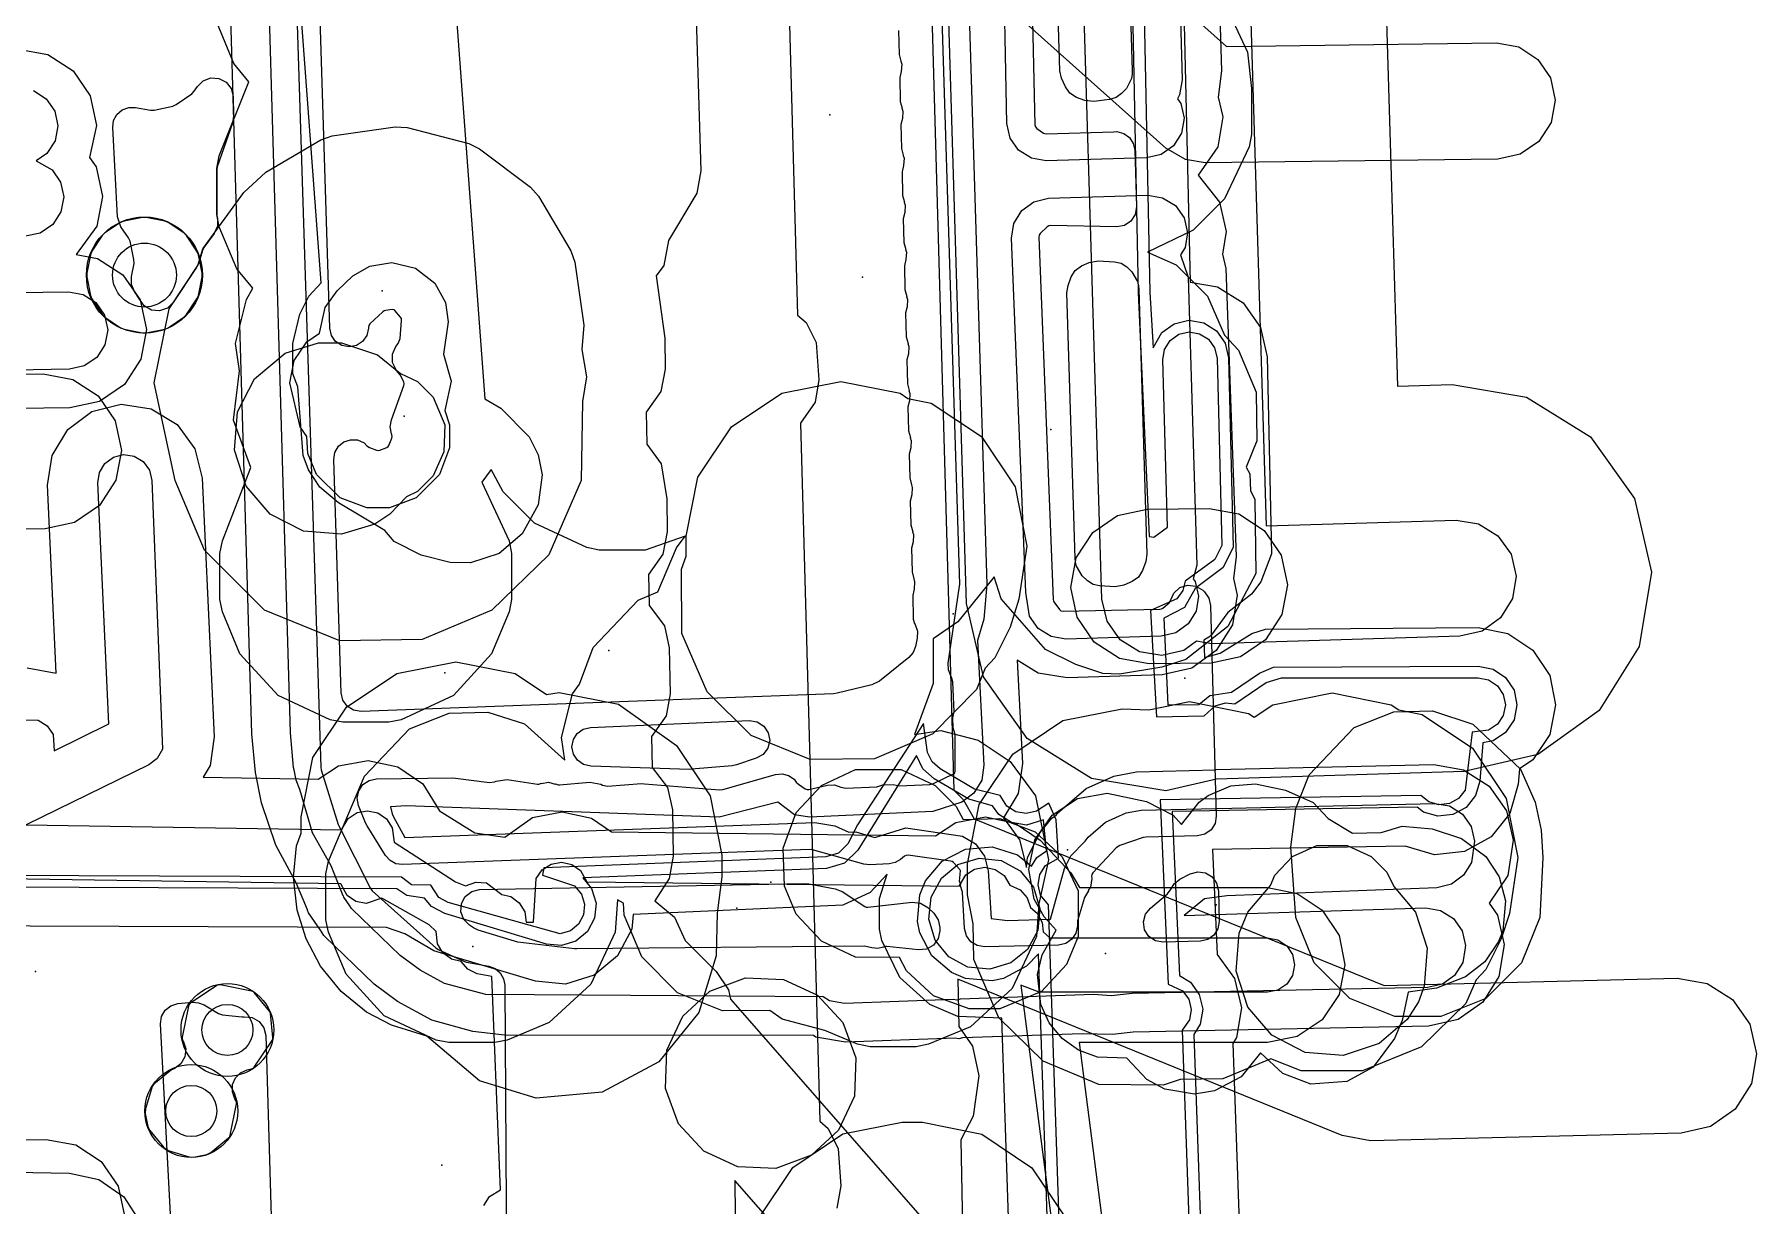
# Model space of a CAD drawing. Header units: metres. Extents: x 17722 to 17999, y 13535 to 15917.
# Drawn here: x 17812.49 to 17856.98, y 14520.54 to 14550.79 of the extents above; entities that cross this region are included whole.
import ezdxf

# ---------------------------------------------------------------- set-up
doc = ezdxf.new("R2010")
doc.units = ezdxf.units.M
for name, color, linetype in [('AI_GREENING_ALLOWED_ZONE', 4, 'Continuous'), ('AI_GREENING_EXCLUSIONS', 1, 'Continuous'), ('AI_GREENING_LAWN', 82, 'Continuous'), ('AI_GREENING_REJECTED', 6, 'Continuous'), ('AI_GREENING_SHRUBS', 92, 'Continuous')]:
    doc.layers.add(name, color=color, linetype=linetype)

# ---------------------------------------------------------------- blocks, each defined once
blk = doc.blocks.new('AI_SHRUB')
for radius in [1, 0.55]:
    blk.add_circle((0, 0), radius)

msp = doc.modelspace()

# ---------------------------------------------------------------- linework, layer by layer
at = {"layer": 'AI_GREENING_ALLOWED_ZONE'}
msp.add_lwpolyline([(17814.51, 14548.391), (17814.533, 14548.57), (17814.617, 14548.729), (17814.752, 14548.847), (17814.921, 14548.91), (17815.101, 14548.91), (17815.486, 14548.838), (17815.583, 14548.84), (17816.059, 14548.941), (17816.148, 14548.979), (17816.549, 14549.255), (17816.616, 14549.324), (17816.698, 14549.45), (17816.847, 14549.598), (17817.043, 14549.672), (17817.252, 14549.659), (17817.438, 14549.561), (17817.567, 14549.396), (17817.617, 14549.192), (17817.632, 14548.678), (17817.604, 14548.498), (17817.209, 14547.371), (17817.195, 14547.289), (17817.195, 14546.169), (17817.2, 14546.119), (17817.215, 14546.045), (17817.213, 14545.839), (17817.129, 14545.651), (17816.865, 14545.289), (17816.828, 14545.215), (17816.731, 14544.895), (17816.668, 14544.762), (17816.074, 14543.872), (17815.92, 14543.724), (17815.719, 14543.654), (17815.507, 14543.673), (17815.322, 14543.779), (17815.199, 14543.953), (17815.187, 14543.979), (17815.068, 14544.153), (17814.99, 14544.336), (17814.99, 14544.536), (17815.059, 14544.876), (17815.058, 14544.976), (17814.957, 14545.45), (17814.919, 14545.539), (17814.722, 14545.825), (17814.635, 14546.082), (17814.51, 14548.391)], close=True, dxfattribs=at)
msp.add_lwpolyline([(17816.019, 14519.993), (17815.74, 14525.232), (17815.766, 14525.421), (17815.861, 14525.586), (17816.011, 14525.703), (17816.194, 14525.756), (17816.566, 14525.791), (17816.723, 14525.78), (17816.869, 14525.721), (17817.242, 14525.498), (17817.343, 14525.464), (17817.843, 14525.411), (17817.899, 14525.411), (17817.904, 14525.412), (17818.109, 14525.394), (17818.29, 14525.294), (17818.415, 14525.13), (17818.463, 14524.93), (17818.607, 14519.963)], dxfattribs=at)
at = {"layer": 'AI_GREENING_EXCLUSIONS'}
for points in [[(17821.283, 14579.539), (17824.125, 14541.378), (17824.54, 14541.136), (17825.272, 14540.4), (17825.501, 14539.93), (17825.601, 14539.418), (17825.497, 14538.645), (17825.085, 14537.889), (17824.491, 14537.383), (17823.749, 14537.142), (17823.226, 14537.149), (17822.474, 14537.344), (17821.778, 14537.698), (17821.542, 14537.975), (17820.343, 14538.69), (17819.858, 14539.095), (17819.564, 14539.542), (17819.428, 14539.917), (17819.293, 14541.689), (17819.158, 14542.026), (17819.165, 14542.806), (17819.342, 14543.566), (17819.577, 14544.032), (17819.891, 14544.377), (17817.341, 14578.62)], [(17821.283, 14579.539), (17824.125, 14541.378), (17824.54, 14541.136), (17825.272, 14540.4), (17825.501, 14539.93), (17825.601, 14539.418), (17825.497, 14538.645), (17825.085, 14537.889), (17824.491, 14537.383), (17823.749, 14537.142), (17823.226, 14537.149), (17822.474, 14537.344), (17821.778, 14537.698), (17821.542, 14537.975), (17820.343, 14538.69), (17819.858, 14539.095), (17819.564, 14539.542), (17819.428, 14539.917), (17819.293, 14541.689), (17819.158, 14542.026), (17819.165, 14542.806), (17819.342, 14543.566), (17819.577, 14544.032), (17819.891, 14544.377), (17817.341, 14578.62)], [(17847.313, 14554.584), (17847.704, 14541.703), (17849.115, 14541.747), (17851.039, 14541.426), (17852.694, 14540.394), (17853.828, 14538.806), (17854.268, 14536.905), (17853.947, 14534.981), (17852.915, 14533.326), (17851.327, 14532.192), (17849.426, 14531.752), (17843.025, 14531.553), (17841.718, 14531.251), (17839.794, 14531.574), (17838.14, 14532.608), (17837.007, 14534.196), (17836.569, 14536.097), (17835.871, 14559.114)], [(17843.71, 14557.938), (17844.312, 14538.096), (17849.224, 14538.249), (17849.801, 14538.153), (17850.298, 14537.843), (17850.638, 14537.367), (17850.77, 14536.796), (17850.674, 14536.219), (17850.364, 14535.723), (17849.888, 14535.382), (17849.317, 14535.25), (17842.903, 14535.051), (17842.512, 14535.116), (17842.182, 14534.881), (17841.612, 14534.75), (17841.035, 14534.846), (17840.538, 14535.157), (17840.199, 14535.633), (17840.067, 14536.203), (17839.369, 14559.22)], [(17833.986, 14558.783), (17843.283, 14550.483), (17850.26, 14550.575), (17850.836, 14550.469), (17851.327, 14550.15), (17851.658, 14549.668), (17851.78, 14549.095), (17851.674, 14548.52), (17851.355, 14548.029), (17850.873, 14547.697), (17850.3, 14547.575), (17842.739, 14547.475), (17842.224, 14547.559), (17841.72, 14547.856), (17831.837, 14556.68), (17832.204, 14543.543), (17832.423, 14543.354), (17832.686, 14542.832), (17832.757, 14541.873), (17832.659, 14541.296), (17832.282, 14540.753), (17832.777, 14522.72), (17832.994, 14522.53), (17833.254, 14522.006), (17833.319, 14521.046), (17833.217, 14520.47)], [(17840.709, 14558.787), (17841.004, 14544.125), (17841.292, 14537.82), (17841.407, 14537.81), (17841.766, 14538.065), (17841.642, 14542.388), (17841.687, 14542.658), (17841.833, 14542.889), (17842.055, 14543.047), (17842.321, 14543.108), (17842.591, 14543.062), (17842.822, 14542.917), (17842.98, 14542.695), (17843.041, 14542.428), (17843.166, 14537.595), (17842.985, 14537.231), (17842.219, 14536.669), (17842.161, 14536.432), (17841.999, 14536.212), (17841.323, 14535.91), (17841.48, 14533.166), (17842.708, 14533.187), (17842.997, 14533.448), (17843.259, 14533.524), (17843.502, 14533.497), (17844.307, 14534.048), (17844.703, 14534.171), (17849.791, 14534.171), (17850.059, 14534.117), (17850.286, 14533.966), (17850.438, 14533.739), (17850.491, 14533.471), (17850.438, 14533.203), (17850.286, 14532.976), (17850.059, 14532.824), (17849.634, 14532.771), (17849.453, 14531.27), (17849.283, 14531.056), (17849.044, 14530.924), (17848.772, 14530.894), (17848.51, 14530.97), (17848.308, 14531.131), (17841.571, 14531.017), (17841.781, 14526.257), (17842.15, 14526.091), (17842.31, 14525.869), (17842.372, 14525.603), (17842.328, 14525.334), (17842.141, 14525.07), (17842.422, 14517.001)], [(17841.896, 14558.386), (17842.142, 14549.624), (17842.075, 14549.232), (17842.022, 14549.127), (17842.104, 14549.013), (17842.191, 14548.632), (17842.127, 14548.247), (17841.92, 14547.917), (17841.602, 14547.69), (17841.222, 14547.602), (17838.628, 14547.524), (17838.244, 14547.593), (17837.915, 14547.803), (17837.696, 14548.113), (17837.609, 14548.493), (17837.419, 14558.247)], [(17841.016, 14558.501), (17841.304, 14544.132), (17841.395, 14542.695), (17841.614, 14543.095), (17841.933, 14543.321), (17842.313, 14543.408), (17842.698, 14543.343), (17843.028, 14543.135), (17843.254, 14542.817), (17843.341, 14542.437), (17843.462, 14537.546), (17843.203, 14537.025), (17842.476, 14536.484), (17842.201, 14535.99), (17841.665, 14535.715), (17841.768, 14533.471), (17842.572, 14533.484), (17842.859, 14533.714), (17843.417, 14533.802), (17844.138, 14534.296), (17844.497, 14534.449), (17849.791, 14534.471), (17850.174, 14534.395), (17850.498, 14534.178), (17850.715, 14533.853), (17850.791, 14533.471), (17850.715, 14533.088), (17850.498, 14532.764), (17850.174, 14532.547), (17849.912, 14532.495), (17849.828, 14531.507), (17849.72, 14531.132), (17849.476, 14530.827), (17849.134, 14530.638), (17848.747, 14530.595), (17848.372, 14530.703), (17848.214, 14530.829), (17841.884, 14530.722), (17842.071, 14526.486), (17842.355, 14526.31), (17842.583, 14525.993), (17842.672, 14525.614), (17842.609, 14525.228), (17842.445, 14524.962), (17842.718, 14517.122)], [(17836.431, 14557.976), (17837.094, 14536.587), (17837.016, 14535.687), (17836.849, 14535.133), (17837.019, 14531.913), (17836.961, 14531.527), (17836.759, 14531.193), (17836.445, 14530.961), (17835.7, 14530.723), (17832.509, 14530.574), (17832.123, 14530.632), (17831.696, 14530.96), (17830.176, 14530.575), (17822.09, 14530.868), (17821.69, 14530.838), (17821.725, 14530.659), (17821.76, 14530.583), (17822.059, 14530.049), (17832.65, 14530.433), (17833.167, 14530.35), (17833.53, 14530.187), (17833.706, 14530.192), (17834.204, 14530.052), (17835.003, 14530.296), (17836.468, 14530.082), (17836.802, 14529.88), (17837.033, 14529.566), (17837.127, 14529.187), (17837.203, 14527.952), (17837.63, 14527.908), (17838.742, 14527.94), (17839.104, 14529.246), (17839.268, 14529.57), (17839.633, 14529.951), (17839.709, 14530.06), (17840.156, 14530.446), (17840.691, 14530.684), (17841.08, 14530.751), (17843.022, 14530.801), (17843.034, 14530.799), (17843.046, 14530.801), (17848.667, 14530.93), (17849.052, 14530.863), (17849.381, 14530.653), (17849.605, 14530.334), (17849.69, 14529.953), (17849.615, 14529.406), (17849.413, 14529.071), (17849.099, 14528.84), (17848.72, 14528.746), (17843.292, 14528.544), (17842.715, 14528.467), (17842.189, 14528.034), (17848.433, 14528.228), (17848.817, 14528.162), (17849.148, 14527.955), (17849.373, 14527.636), (17849.46, 14527.256), (17849.453, 14527.213), (17849.456, 14527.201), (17849.39, 14526.816), (17849.181, 14526.486), (17848.863, 14526.261), (17848.482, 14526.175), (17840.846, 14526.018), (17840.309, 14525.958), (17839.861, 14525.991), (17836.409, 14525.869), (17836.317, 14525.846), (17836.226, 14525.863), (17833.413, 14525.763), (17833.028, 14525.829), (17832.861, 14525.934), (17824.151, 14525.991), (17823.077, 14526.279), (17822.448, 14526.621), (17821.932, 14527), (17820.688, 14528.206), (17820.686, 14528.207), (17820.686, 14528.208), (17820.679, 14528.215), (17820.636, 14528.281), (17820.482, 14528.507), (17820.468, 14528.542), (17820.467, 14528.543), (17820.467, 14528.545), (17820.152, 14529.315), (17819.669, 14530.171), (17819.346, 14531.287), (17819.247, 14531.531), (17819.198, 14531.8), (17819.182, 14531.854), (17819.099, 14532.753), (17818.428, 14555.664)], [(17842.921, 14557.554), (17843.155, 14549.852), (17843.073, 14549.172), (17843.191, 14548.663), (17843.062, 14547.893), (17842.55, 14547.162), (17843.105, 14546.462), (17843.281, 14545.702), (17843.183, 14545.121), (17843.27, 14544.749), (17843.535, 14537.309), (17843.467, 14536.737), (17843.566, 14536.309), (17843.437, 14535.54), (17843.023, 14534.878), (17842.387, 14534.425), (17841.627, 14534.25), (17839.168, 14534.175), (17838.417, 14534.297), (17837.877, 14534.627), (17838.018, 14531.959), (17837.901, 14531.187), (17837.521, 14530.557), (17837.938, 14529.991), (17838.116, 14529.276), (17838.145, 14529.53), (17838.473, 14530.177), (17838.776, 14530.544), (17838.884, 14530.621), (17838.919, 14530.673), (17839.663, 14531.316), (17840.377, 14531.634), (17840.958, 14531.744), (17842.999, 14531.8), (17843.01, 14531.798), (17843.023, 14531.801), (17848.645, 14531.93), (17849.413, 14531.795), (17850.072, 14531.377), (17850.52, 14530.738), (17850.69, 14529.976), (17850.555, 14529.066), (17850.069, 14528.352), (17850.286, 14528.044), (17850.46, 14527.284), (17850.452, 14527.24), (17850.455, 14527.227), (17850.323, 14526.458), (17849.907, 14525.798), (17849.27, 14525.347), (17848.509, 14525.175), (17840.874, 14525.019), (17840.339, 14524.959), (17839.559, 14524.98), (17836.461, 14524.871), (17836.37, 14524.847), (17836.274, 14524.864), (17833.441, 14524.764), (17832.672, 14524.894), (17832.612, 14524.931), (17824.631, 14524.944), (17823.815, 14525.035), (17822.755, 14525.332), (17821.865, 14525.808), (17821.26, 14526.258), (17819.978, 14527.502), (17819.976, 14527.504), (17819.974, 14527.506), (17819.96, 14527.52), (17819.875, 14527.651), (17819.567, 14528.104), (17819.539, 14528.172), (17819.537, 14528.175), (17819.537, 14528.178), (17819.252, 14528.875), (17818.721, 14529.853), (17818.355, 14530.944), (17818.197, 14531.723), (17818.197, 14531.723), (17818.1, 14532.724), (17817.428, 14555.635)], [(17842.044, 14557.349), (17842.346, 14544.397), (17843.054, 14544.277), (17843.715, 14543.862), (17844.167, 14543.226), (17844.341, 14542.465), (17844.448, 14537.38), (17844.171, 14536.65), (17843.93, 14536.338), (17843.321, 14535.858), (17842.876, 14535.252), (17842.701, 14535.146), (17842.719, 14534.695), (17843.121, 14534.811), (17843.937, 14535.319), (17844.29, 14535.428), (17849.791, 14535.471), (17850.557, 14535.319), (17851.205, 14534.885), (17851.639, 14534.236), (17851.791, 14533.471), (17851.639, 14532.705), (17851.205, 14532.057), (17850.859, 14531.825), (17850.824, 14531.422), (17850.608, 14530.672), (17850.121, 14530.062), (17849.437, 14529.685), (17848.662, 14529.599), (17847.901, 14529.824), (17842.928, 14529.74), (17843.048, 14527.026), (17843.493, 14526.408), (17843.672, 14525.648), (17843.546, 14524.878), (17843.453, 14524.728), (17843.708, 14517.428)], [(17829.467, 14555.169), (17829.701, 14547.272), (17829.604, 14546.695), (17828.872, 14545.473), (17828.744, 14544.82), (17828.553, 14544.56), (17828.77, 14542.951), (17828.78, 14542.144), (17828.673, 14541.569), (17828.294, 14541.037), (17828.305, 14540.209), (17828.681, 14539.702), (17828.823, 14538.794), (17828.833, 14537.947), (17828.726, 14537.371), (17828.351, 14536.842), (17828.366, 14536.039), (17828.762, 14535.52), (17828.887, 14534.948), (17828.91, 14533.763), (17828.807, 14533.187), (17828.432, 14532.653), (17828.447, 14531.858), (17828.843, 14531.338), (17828.968, 14530.766), (17828.992, 14529.567), (17828.889, 14528.99), (17828.514, 14528.411), (17829.024, 14527.993), (17829.296, 14527.386), (17830.096, 14526.59), (17830.418, 14526.114), (17830.468, 14525.874), (17837.424, 14517.932)], [(17835.603, 14553.724), (17836.237, 14531.27), (17836.479, 14531.028), (17836.764, 14530.533), (17847.359, 14526.224), (17854.933, 14526.411), (17855.702, 14526.277), (17856.361, 14525.86), (17856.811, 14525.222), (17856.982, 14524.46), (17856.848, 14523.691), (17856.431, 14523.032), (17855.793, 14522.583), (17855.031, 14522.412), (17847.005, 14522.215), (17846.272, 14522.349), (17836.346, 14526.385), (17836.369, 14525.164), (17836.724, 14524.654), (17836.89, 14523.891), (17836.743, 14522.845), (17836.424, 14522.239), (17836.617, 14511.917)], [(17843.201, 14551.675), (17843.826, 14550.336), (17843.933, 14549.4), (17843.933, 14548.212), (17843.868, 14547.89), (17843.237, 14546.543), (17842.427, 14545.733), (17841.241, 14545.169), (17841.984, 14544.844), (17842.795, 14544.033), (17843.231, 14543.027), (17843.6, 14542.638), (17844.054, 14541.555), (17844.068, 14540.297), (17843.797, 14539.615), (17843.888, 14539.443), (17843.902, 14538.999), (17844.021, 14538.784), (17844.043, 14536.872), (17843.319, 14535.501), (17842.233, 14534.644), (17841.617, 14534.448), (17840.518, 14534.267), (17840.094, 14534.286), (17839.391, 14534.515), (17838.607, 14534.903), (17837.465, 14536.213), (17837.283, 14536.785), (17836.346, 14535.616), (17835.705, 14535.176), (17835.705, 14534.024), (17835.224, 14532.706), (17835.903, 14532.811), (17836.867, 14532.563), (17837.696, 14532.014), (17838.354, 14531.123), (17838.691, 14529.472), (17838.44, 14528.336), (17838.375, 14527.494), (17837.744, 14526.147), (17836.67, 14525.159), (17835.587, 14524.706), (17835.264, 14524.641), (17834.077, 14524.641), (17833.755, 14524.706), (17832.906, 14525.061), (17831.808, 14525.356), (17831.488, 14525.577), (17830.266, 14525.57), (17829.101, 14526.039), (17828.179, 14526.961), (17827.726, 14528.045), (17827.709, 14528.355), (17827.555, 14528.434), (17827.49, 14527.602), (17826.86, 14526.256), (17825.786, 14525.268), (17824.703, 14524.815), (17824.38, 14524.749), (17823.193, 14524.749), (17822.87, 14524.815), (17821.524, 14525.445), (17820.536, 14526.519), (17820.082, 14527.602), (17820.017, 14527.925), (17820.017, 14529.112), (17820.082, 14529.435), (17821.013, 14531.629), (17822.174, 14532.851), (17823.204, 14533.258), (17824.198, 14533.285), (17825.146, 14532.984), (17826.188, 14532.043), (17826.101, 14532.628), (17826.387, 14533.763), (17826.566, 14534.005), (17826.923, 14534.959), (17828.083, 14536.181), (17828.591, 14536.392), (17829.075, 14537.529), (17829.3, 14537.835), (17828.264, 14537.471), (17827.077, 14537.471), (17826.755, 14537.536), (17825.408, 14538.167), (17824.598, 14538.978), (17824.29, 14539.552), (17824.045, 14539.223), (17824.751, 14537.709), (17824.816, 14537.387), (17824.816, 14536.2), (17824.751, 14535.877), (17824.298, 14534.794), (17823.31, 14533.72), (17821.964, 14533.089), (17821.641, 14533.024), (17820.454, 14533.024), (17820.131, 14533.089), (17818.785, 14533.72), (17817.797, 14534.794), (17817.343, 14535.877), (17817.278, 14536.2), (17817.278, 14537.387), (17817.343, 14537.709), (17818.075, 14539.61), (17817.633, 14540.831), (17817.788, 14542.101), (17817.683, 14542.807), (17817.969, 14543.942), (17818.126, 14544.239), (17817.713, 14544.738), (17817.26, 14545.821), (17817.195, 14546.144), (17817.195, 14547.331), (17817.26, 14547.653), (17818.029, 14549.566), (17817.64, 14550.041), (17817.187, 14551.124)], [(17812.065, 14550.416), (17812.833, 14550.274), (17813.487, 14549.849), (17813.929, 14549.206), (17814.092, 14548.442), (17813.912, 14547.617), (17814.08, 14547.372), (17814.243, 14546.608), (17814.101, 14545.841), (17813.563, 14545.109), (17814.119, 14545.006), (17814.773, 14544.581), (17815.215, 14543.938), (17815.378, 14543.175), (17815.235, 14542.408), (17814.811, 14541.753), (17814.167, 14541.311), (17813.404, 14541.149), (17806.641, 14541.059)], [(17812.462, 14549.345), (17812.79, 14549.132), (17813.011, 14548.811), (17813.092, 14548.429), (17813.021, 14548.046), (17812.808, 14547.718), (17812.529, 14547.526), (17812.941, 14547.298), (17813.162, 14546.977), (17813.243, 14546.595), (17813.172, 14546.212), (17812.959, 14545.884), (17812.638, 14545.663), (17812.256, 14545.582)], [(17805.416, 14544.043), (17813.365, 14544.148), (17813.748, 14544.077), (17814.075, 14543.865), (17814.297, 14543.543), (17814.378, 14543.162), (17814.307, 14542.778), (17814.094, 14542.451), (17813.773, 14542.23), (17813.391, 14542.149), (17805.388, 14542.001)], [(17805.134, 14541.921), (17812.708, 14542.022), (17813.475, 14541.879), (17814.129, 14541.455), (17814.572, 14540.811), (17814.734, 14540.048), (17814.592, 14539.281), (17814.167, 14538.626), (17813.524, 14538.184), (17812.76, 14538.022), (17806.057, 14537.933)], [(17812.298, 14534.428), (17813.049, 14534.289), (17812.825, 14539.148), (17812.942, 14539.919), (17813.345, 14540.587), (17813.973, 14541.05), (17814.731, 14541.238), (17815.502, 14541.121), (17816.171, 14540.718), (17816.633, 14540.089), (17816.821, 14539.332), (17817.129, 14532.646), (17817.024, 14531.906), (17816.849, 14531.603), (17819.818, 14531.559), (17820.344, 14531.899), (17821.111, 14532.04), (17821.874, 14531.876), (17822.517, 14531.433), (17822.948, 14530.738), (17823.868, 14530.171), (17824.642, 14530.06), (17825.351, 14530.566), (17826.118, 14530.709), (17826.881, 14530.548), (17827.397, 14530.194), (17835.769, 14530.094), (17836.294, 14530.436), (17837.061, 14530.579), (17837.824, 14530.418), (17838.468, 14529.976), (17839.261, 14529.139), (17839.488, 14528.755), (17844.347, 14528.755), (17845.112, 14528.603), (17845.761, 14528.169), (17846.195, 14527.52), (17846.347, 14526.755), (17846.195, 14525.99), (17845.761, 14525.341), (17845.112, 14524.907), (17844.347, 14524.755), (17839.478, 14524.755), (17840.265, 14518.674)], [(17809.445, 14533.09), (17812.584, 14533.078), (17812.813, 14532.93), (17812.968, 14532.705), (17812.997, 14532.287), (17814.411, 14532.98), (17814.124, 14539.207), (17814.165, 14539.477), (17814.306, 14539.711), (17814.526, 14539.873), (17814.791, 14539.939), (17815.061, 14539.898), (17815.295, 14539.757), (17815.457, 14539.537), (17815.522, 14539.272), (17815.794, 14532.327), (17815.656, 14532.091), (17815.439, 14531.925), (17812.268, 14530.371), (17820.424, 14530.25), (17820.594, 14530.542), (17820.823, 14530.691), (17821.092, 14530.74), (17821.359, 14530.683), (17821.584, 14530.527), (17821.732, 14530.298), (17821.78, 14529.929), (17823.366, 14528.899), (17823.626, 14528.797), (17823.893, 14528.891), (17824.165, 14528.873), (17824.564, 14528.575), (17824.791, 14528.52), (17825.011, 14528.359), (17825.153, 14528.125), (17825.194, 14527.857), (17825.384, 14527.865), (17825.45, 14528.985), (17825.605, 14529.21), (17825.834, 14529.359), (17826.102, 14529.409), (17826.369, 14529.352), (17826.595, 14529.198), (17826.756, 14528.901), (17836.379, 14528.787), (17836.548, 14529.08), (17836.777, 14529.229), (17837.045, 14529.279), (17837.312, 14529.222), (17837.538, 14529.068), (17837.69, 14528.82), (17837.954, 14528.698), (17838.134, 14528.492), (17838.22, 14528.236), (17838.396, 14528.094), (17838.527, 14527.855), (17838.553, 14527.612), (17838.72, 14527.455), (17844.347, 14527.455), (17844.615, 14527.402), (17844.842, 14527.25), (17844.994, 14527.023), (17845.047, 14526.755), (17844.994, 14526.487), (17844.842, 14526.26), (17844.615, 14526.108), (17844.347, 14526.055), (17838.443, 14526.055), (17837.975, 14526.237), (17839.056, 14517.886)], [(17838.978, 14519.634), (17838.687, 14528.309), (17838.482, 14528.559), (17838.42, 14528.825), (17838.464, 14529.094), (17838.608, 14529.327), (17838.944, 14529.512), (17838.889, 14530.502), (17838.693, 14530.938), (17838.375, 14530.731), (17838.109, 14530.669), (17837.839, 14530.713), (17837.607, 14530.858), (17837.435, 14531.136), (17836.779, 14531.294), (17835.886, 14531.819), (17835.682, 14532), (17835.563, 14532.246), (17835.456, 14532.99), (17833.754, 14530.377), (17833.506, 14529.882), (17833.263, 14529.645), (17832.938, 14529.551), (17825.646, 14529.267), (17825.613, 14529.076), (17826.444, 14528.796), (17826.618, 14528.585), (17826.698, 14528.324), (17826.673, 14528.052), (17826.545, 14527.811), (17826.334, 14527.637), (17826.073, 14527.557), (17823.176, 14528.369), (17822.934, 14528.497), (17822.727, 14528.816), (17822.226, 14528.825), (17821.97, 14529.023), (17807.369, 14529.08)], [(17838.674, 14519.742), (17838.429, 14527.047), (17838.12, 14526.72), (17837.521, 14526.408), (17837.229, 14526.349), (17836.541, 14526.408), (17836.18, 14526.559), (17835.672, 14526.99), (17835.36, 14527.589), (17835.301, 14527.881), (17835.36, 14528.569), (17835.511, 14528.93), (17835.942, 14529.438), (17836.541, 14529.75), (17837.229, 14529.809), (17837.882, 14529.599), (17838.251, 14529.308), (17838.389, 14529.531), (17838.633, 14529.707), (17838.56, 14530.502), (17838.119, 14530.369), (17837.734, 14530.433), (17837.402, 14530.639), (17837.24, 14530.865), (17836.627, 14531.035), (17835.734, 14531.56), (17835.443, 14531.819), (17835.274, 14532.167), (17833.761, 14529.724), (17833.414, 14529.386), (17832.95, 14529.251), (17826.652, 14529.006), (17826.882, 14528.727), (17826.997, 14528.355), (17826.96, 14527.966), (17826.777, 14527.621), (17826.476, 14527.373), (17826.104, 14527.258), (17825.715, 14527.295), (17823.09, 14528.081), (17822.745, 14528.264), (17822.563, 14528.485), (17822.111, 14528.549), (17821.851, 14528.724), (17807.474, 14528.779)], [(17824.101, 14520.539), (17824.244, 14520.772), (17824.532, 14520.949), (17824.307, 14526.46), (17823.929, 14526.529), (17823.684, 14526.65), (17823.513, 14526.846), (17823.261, 14526.908), (17823.04, 14527.069), (17822.898, 14527.302), (17822.869, 14527.622), (17822.687, 14527.789), (17821.465, 14528.48), (17821.056, 14528.34), (17820.789, 14528.397), (17820.564, 14528.553), (17820.403, 14528.85), (17805.937, 14529.066), (17804.743, 14528.999), (17804.542, 14528.656), (17804.694, 14520.359)], [(17837.666, 14519.977), (17837.485, 14525.38), (17836.343, 14525.427), (17835.621, 14525.73), (17834.842, 14526.431), (17834.379, 14527.391), (17834.321, 14527.683), (17834.321, 14528.475), (17834.518, 14529.097), (17834.079, 14528.627), (17833.369, 14528.303), (17827.954, 14528.056), (17827.918, 14527.679), (17827.552, 14526.99), (17826.951, 14526.492), (17826.205, 14526.263), (17825.428, 14526.337), (17822.803, 14527.123), (17822.055, 14527.559), (17821.579, 14527.725), (17807.762, 14527.778)], [(17831.212, 14520.226), (17832.08, 14521.523), (17833.377, 14522.391), (17834.908, 14522.695), (17835.43, 14522.69), (17836.961, 14522.386), (17838.258, 14521.518), (17839.126, 14520.221)], [(17804.949, 14522.127), (17812.786, 14522.249), (17813.553, 14522.107), (17814.208, 14521.682), (17814.65, 14521.039), (17814.812, 14520.276)], [(17805.365, 14521.523), (17813.391, 14521.376), (17814.153, 14521.209), (17814.794, 14520.764), (17815.216, 14520.107)], [(17834.801, 14516.373), (17830.582, 14521.191), (17830.663, 14513.146)]]:
    msp.add_lwpolyline(points, dxfattribs=at)
for points in [[(17817.899, 14546.709), (17818.466, 14547.234), (17819.883, 14548.07), (17820.176, 14548.173), (17821.805, 14548.403), (17822.115, 14548.385), (17823.708, 14547.974), (17823.988, 14547.839), (17825.303, 14546.85), (17825.51, 14546.618), (17826.346, 14545.201), (17826.448, 14544.908), (17826.678, 14543.279), (17826.633, 14542.652), (17826.749, 14541.949), (17826.643, 14541.311), (17826.614, 14539.273), (17825.778, 14537.348), (17824.308, 14535.917), (17822.502, 14535.161), (17820.378, 14535.132), (17818.426, 14535.917), (17816.876, 14537.467), (17816.12, 14539.273), (17815.583, 14541.794), (17815.964, 14543.708), (17816.71, 14544.824), (17816.84, 14545.255), (17817.899, 14546.709)], [(17841.597, 14535.249), (17839.138, 14535.175), (17838.753, 14535.239), (17838.422, 14535.446), (17838.195, 14535.764), (17838.098, 14536.377), (17837.73, 14545.534), (17837.791, 14545.909), (17838.002, 14546.249), (17838.31, 14546.472), (17838.69, 14546.563), (17841.251, 14546.641), (17841.636, 14546.576), (17841.967, 14546.37), (17842.193, 14546.052), (17842.281, 14545.672), (17842.217, 14545.287), (17842.1, 14545.1), (17842.296, 14544.522), (17842.522, 14537.08), (17842.427, 14536.732), (17842.478, 14536.659), (17842.566, 14536.279), (17842.501, 14535.894), (17842.295, 14535.564), (17841.977, 14535.337), (17841.597, 14535.249)], [(17819.854, 14543.076), (17819.994, 14543.737), (17820.311, 14544.173), (17820.716, 14544.553), (17821.155, 14544.81), (17821.717, 14544.904), (17822.331, 14544.756), (17822.829, 14544.369), (17823.106, 14543.87), (17823.179, 14543.367), (17823.054, 14542.534), (17823.251, 14541.838), (17823.087, 14541.08), (17823.212, 14540.705), (17823.212, 14540.111), (17822.956, 14539.423), (17822.352, 14538.819), (17821.664, 14538.563), (17821.07, 14538.563), (17820.382, 14538.819), (17819.778, 14539.423), (17819.551, 14539.965), (17819.522, 14540.405), (17819.354, 14540.655), (17819.083, 14541.794), (17819.197, 14542.368), (17819.523, 14542.855), (17819.854, 14543.076)], [(17821.941, 14542.033), (17822.382, 14541.829), (17822.788, 14541.423), (17823.087, 14540.705), (17823.068, 14540.014), (17822.788, 14539.393), (17822.382, 14538.987), (17822.103, 14538.85), (17821.669, 14538.403), (17821.285, 14538.146), (17820.421, 14537.884), (17819.438, 14537.962), (17818.578, 14538.403), (17817.959, 14539.126), (17817.653, 14540.057), (17817.732, 14541.04), (17818.173, 14541.9), (17818.963, 14542.562), (17819.827, 14542.825), (17820.421, 14542.825), (17821.352, 14542.519), (17821.941, 14542.033)], [(17833.325, 14541.829), (17834.856, 14541.525), (17835.055, 14541.391), (17835.658, 14541.272), (17836.955, 14540.404), (17837.823, 14539.107), (17838.127, 14537.576), (17837.92, 14536.205), (17837.694, 14535.48), (17837.301, 14534.69), (17837.052, 14534.423), (17836.823, 14533.874), (17835.7, 14532.73), (17834.191, 14532.083), (17832.53, 14532.067), (17831.008, 14532.687), (17829.864, 14533.81), (17829.217, 14535.319), (17829.201, 14536.98), (17829.325, 14537.316), (17829.325, 14537.829), (17829.629, 14539.36), (17830.497, 14540.657), (17831.794, 14541.525), (17833.325, 14541.829)], [(17841.287, 14534.53), (17840.52, 14534.673), (17839.866, 14535.098), (17839.424, 14535.742), (17839.262, 14536.505), (17839.405, 14537.272), (17839.831, 14537.927), (17840.474, 14538.368), (17841.237, 14538.53), (17842.838, 14538.55), (17843.605, 14538.407), (17844.26, 14537.982), (17844.701, 14537.339), (17844.863, 14536.575), (17844.72, 14535.808), (17844.295, 14535.154), (17843.652, 14534.712), (17842.888, 14534.55), (17841.287, 14534.53)], [(17819.377, 14530.586), (17819.681, 14532.117), (17820.548, 14533.415), (17821.846, 14534.282), (17823.377, 14534.586), (17824.907, 14534.282), (17825.717, 14533.741), (17826.046, 14533.793), (17827.577, 14533.489), (17829.074, 14532.421), (17829.942, 14531.124), (17830.246, 14529.593), (17830.246, 14529.029), (17830.123, 14528.092), (17830.102, 14526.991), (17829.651, 14525.531), (17828.619, 14524.254), (17827.158, 14523.465), (17825.446, 14523.311), (17823.986, 14523.762), (17822.626, 14524.918), (17821.713, 14525.204), (17821.063, 14525.538), (17820.415, 14526.071), (17819.876, 14526.725), (17819.508, 14527.429), (17819.271, 14528.17), (17819.182, 14529.019), (17819.256, 14529.831), (17819.377, 14530.16), (17819.377, 14530.586)], [(17843.857, 14533.253), (17844.002, 14533.156), (17844.482, 14533.477), (17846.013, 14533.781), (17847.544, 14533.477), (17847.743, 14533.343), (17848.346, 14533.224), (17849.643, 14532.356), (17850.511, 14531.059), (17850.815, 14529.528), (17850.594, 14528.087), (17850.382, 14527.432), (17849.989, 14526.642), (17849.74, 14526.375), (17849.468, 14525.762), (17848.324, 14524.639), (17846.802, 14524.019), (17845.218, 14524.019), (17844.434, 14524.33), (17843.192, 14523.811), (17842.086, 14523.795), (17841.652, 14523.647), (17839.991, 14523.663), (17838.546, 14524.267), (17837.402, 14525.39), (17836.755, 14526.899), (17836.739, 14527.819), (17836.59, 14528.569), (17836.59, 14529.366), (17836.894, 14530.902), (17837.762, 14532.199), (17839.059, 14533.067), (17840.59, 14533.371), (17841.281, 14533.349), (17842.326, 14533.557), (17843.857, 14533.253)], [(17849.655, 14532.972), (17850.879, 14531.814), (17851.264, 14530.958), (17851.419, 14530.238), (17851.459, 14529.522), (17851.381, 14527.977), (17850.911, 14526.812), (17849.989, 14525.89), (17848.824, 14525.42), (17847.637, 14525.42), (17846.472, 14525.89), (17845.55, 14526.812), (17845.08, 14527.977), (17844.951, 14529.795), (17845.081, 14530.793), (17845.42, 14531.669), (17846.581, 14532.89), (17847.611, 14533.298), (17848.605, 14533.324), (17849.655, 14532.972)], [(17832.171, 14530.693), (17832.818, 14531.392), (17833.7, 14531.801), (17834.88, 14531.801), (17835.762, 14531.392), (17836.302, 14530.852), (17836.486, 14530.509), (17837.427, 14530.539), (17838.344, 14530.198), (17839.043, 14529.551), (17839.452, 14528.669), (17839.452, 14527.489), (17839.15, 14526.766), (17838.503, 14526.067), (17837.427, 14525.619), (17836.635, 14525.619), (17835.718, 14525.96), (17835.019, 14526.607), (17834.835, 14526.95), (17833.7, 14526.959), (17832.818, 14527.368), (17832.171, 14528.067), (17831.869, 14528.79), (17831.83, 14529.776), (17832.171, 14530.693)], [(17839.954, 14524.371), (17839.463, 14524.553), (17839.038, 14524.854), (17838.705, 14525.256), (17838.487, 14525.731), (17838.407, 14526.508), (17838.523, 14527.016), (17838.889, 14527.651), (17838.572, 14528.001), (17838.318, 14528.456), (17838.176, 14529.223), (17838.338, 14529.986), (17838.781, 14530.629), (17839.435, 14531.054), (17840.203, 14531.196), (17841.216, 14530.98), (17841.912, 14530.626), (17842.12, 14530.382), (17842.576, 14530.96), (17842.816, 14531.135), (17843.4, 14531.381), (17844.033, 14531.432), (17844.813, 14531.273), (17845.524, 14530.952), (17845.91, 14530.541), (17846.544, 14530.156), (17847.285, 14530.177), (17847.825, 14530.343), (17848.602, 14530.27), (17849.361, 14530.02), (17849.989, 14529.556), (17850.334, 14529.029), (17850.498, 14528.416), (17850.425, 14527.639), (17850.318, 14527.359), (17849.963, 14526.838), (17849.46, 14526.451), (17848.716, 14526.16), (17847.983, 14526.05), (17847.826, 14525.317), (17847.628, 14524.858), (17847.077, 14524.118), (17846.393, 14523.743), (17845.469, 14523.676), (17844.738, 14523.95), (17844.166, 14524.488), (17843.664, 14523.869), (17842.975, 14523.502), (17842.459, 14523.418), (17841.689, 14523.547), (17841.23, 14523.794), (17840.711, 14524.35), (17839.954, 14524.371)], [(17839.954, 14524.371), (17839.463, 14524.553), (17839.038, 14524.854), (17838.705, 14525.256), (17838.487, 14525.731), (17838.407, 14526.508), (17838.523, 14527.016), (17838.889, 14527.651), (17838.572, 14528.001), (17838.318, 14528.456), (17838.176, 14529.223), (17838.338, 14529.986), (17838.781, 14530.629), (17839.435, 14531.054), (17840.203, 14531.196), (17841.216, 14530.98), (17841.912, 14530.626), (17842.12, 14530.382), (17842.576, 14530.96), (17842.816, 14531.135), (17843.4, 14531.381), (17844.033, 14531.432), (17844.813, 14531.273), (17845.524, 14530.952), (17845.91, 14530.541), (17846.544, 14530.156), (17847.285, 14530.177), (17847.825, 14530.343), (17848.602, 14530.27), (17849.361, 14530.02), (17849.989, 14529.556), (17850.334, 14529.029), (17850.498, 14528.416), (17850.425, 14527.639), (17850.318, 14527.359), (17849.963, 14526.838), (17849.46, 14526.451), (17848.716, 14526.16), (17847.983, 14526.05), (17847.826, 14525.317), (17847.628, 14524.858), (17847.077, 14524.118), (17846.393, 14523.743), (17845.469, 14523.676), (17844.738, 14523.95), (17844.166, 14524.488), (17843.664, 14523.869), (17842.975, 14523.502), (17842.459, 14523.418), (17841.689, 14523.547), (17841.23, 14523.794), (17840.711, 14524.35), (17839.954, 14524.371)], [(17848.168, 14528.118), (17848.473, 14527.187), (17848.395, 14526.204), (17848.249, 14525.803), (17847.954, 14525.344), (17847.231, 14524.725), (17846.3, 14524.42), (17845.317, 14524.498), (17844.457, 14524.939), (17843.838, 14525.662), (17843.533, 14526.593), (17843.611, 14527.576), (17843.838, 14528.118), (17844.423, 14528.807), (17844.536, 14529.076), (17844.995, 14529.561), (17845.616, 14529.841), (17846.404, 14529.841), (17847.025, 14529.561), (17847.431, 14529.155), (17847.607, 14528.783), (17848.168, 14528.118)], [(17837.953, 14529.19), (17838.302, 14528.762), (17838.467, 14528.218), (17838.408, 14527.649), (17838.142, 14527.157), (17837.714, 14526.808), (17837.17, 14526.643), (17836.601, 14526.702), (17836.109, 14526.968), (17835.76, 14527.396), (17835.595, 14527.94), (17835.654, 14528.509), (17835.92, 14529.001), (17836.348, 14529.35), (17836.892, 14529.515), (17837.461, 14529.456), (17837.953, 14529.19)], [(17832.722, 14525.972), (17833.369, 14525.273), (17833.71, 14524.356), (17833.671, 14523.37), (17833.262, 14522.488), (17832.563, 14521.841), (17831.646, 14521.5), (17830.66, 14521.539), (17829.778, 14521.948), (17829.131, 14522.647), (17828.79, 14523.564), (17828.829, 14524.55), (17829.238, 14525.432), (17829.937, 14526.079), (17830.854, 14526.42), (17831.84, 14526.381), (17832.722, 14525.972)]]:
    msp.add_lwpolyline(points, close=True, dxfattribs=at)
at = {"layer": 'AI_GREENING_LAWN'}
for points in [[(17838.112, 14558.464), (17838.333, 14548.46), (17838.347, 14548.407), (17838.383, 14548.367), (17838.555, 14548.247), (17838.59, 14548.231), (17838.628, 14548.226), (17840.376, 14548.279), (17840.376, 14548.276), (17840.455, 14548.285), (17840.631, 14548.238), (17840.778, 14548.132), (17840.878, 14547.979), (17840.916, 14547.801), (17840.96, 14546.339), (17840.926, 14546.141), (17840.816, 14545.972), (17840.648, 14545.861), (17840.45, 14545.824), (17838.741, 14545.861), (17838.695, 14545.852), (17838.656, 14545.827), (17838.471, 14545.647), (17838.444, 14545.607), (17838.436, 14545.558), (17838.806, 14536.199), (17838.813, 14536.164), (17838.829, 14536.132), (17838.968, 14535.942), (17839.01, 14535.906), (17839.064, 14535.894), (17841.564, 14535.95), (17841.603, 14535.958), (17841.637, 14535.976), (17841.801, 14536.106), (17841.834, 14536.148), (17841.839, 14536.171), (17841.924, 14536.364), (17842.081, 14536.504), (17842.282, 14536.567), (17842.491, 14536.542), (17842.672, 14536.433), (17842.715, 14536.392), (17842.829, 14536.233), (17842.872, 14536.042), (17843.023, 14530.603), (17842.99, 14530.41), (17842.886, 14530.244), (17842.726, 14530.132), (17842.535, 14530.089), (17841.203, 14530.057), (17841.129, 14530.044), (17840.534, 14529.841), (17840.434, 14529.777), (17839.83, 14529.133), (17839.804, 14529.091), (17839.798, 14529.043), (17839.803, 14528.985), (17839.771, 14528.761), (17839.712, 14528.675), (17839.721, 14528.67), (17839.615, 14528.501), (17839.437, 14527.897), (17839.434, 14527.762), (17839.395, 14527.576), (17839.289, 14527.418), (17839.132, 14527.311), (17838.947, 14527.27), (17837.031, 14527.223), (17836.842, 14527.255), (17836.679, 14527.356), (17836.566, 14527.511), (17836.519, 14527.697), (17836.469, 14528.638), (17836.409, 14528.823), (17836.421, 14528.827), (17836.386, 14528.923), (17836.407, 14529.096), (17836.402, 14529.097), (17836.417, 14529.183), (17836.395, 14529.218), (17836.231, 14529.399), (17836.198, 14529.425), (17836.158, 14529.438), (17835.06, 14529.589), (17835.012, 14529.586), (17834.97, 14529.564), (17834.863, 14529.478), (17834.727, 14529.401), (17834.574, 14529.369), (17834.069, 14529.345), (17833.912, 14529.363), (17832.592, 14529.728), (17832.516, 14529.737), (17822, 14529.347), (17821.827, 14529.371), (17821.673, 14529.452), (17821.557, 14529.582), (17821.08, 14530.347), (17821.04, 14530.427), (17820.862, 14530.877), (17820.827, 14531.066), (17820.866, 14531.254), (17820.973, 14531.413), (17821.132, 14531.521), (17821.32, 14531.561), (17823.295, 14531.589), (17823.369, 14531.584), (17824.241, 14531.467), (17824.375, 14531.486), (17824.416, 14531.505), (17824.697, 14531.544), (17825.48, 14531.426), (17825.517, 14531.426), (17825.588, 14531.448), (17825.591, 14531.44), (17825.768, 14531.478), (17825.942, 14531.429), (17825.945, 14531.437), (17826.016, 14531.41), (17826.053, 14531.408), (17826.838, 14531.48), (17827.121, 14531.423), (17827.161, 14531.401), (17827.295, 14531.373), (17827.295, 14531.373), (17828.167, 14531.439), (17828.246, 14531.438), (17830.187, 14531.28), (17830.275, 14531.288), (17831.631, 14531.672), (17831.802, 14531.69), (17831.969, 14531.648), (17832.112, 14531.553), (17832.168, 14531.478), (17832.227, 14531.422), (17832.404, 14531.302), (17832.449, 14531.284), (17832.497, 14531.285), (17832.974, 14531.396), (17833.154, 14531.405), (17833.324, 14531.35), (17833.453, 14531.32), (17834.252, 14531.358), (17834.405, 14531.408), (17834.673, 14531.42), (17834.829, 14531.384), (17835.618, 14531.42), (17835.713, 14531.443), (17836.234, 14531.691), (17836.269, 14531.716), (17836.277, 14531.758), (17836.276, 14532.712), (17836.225, 14532.88), (17836.216, 14533.137), (17836.252, 14533.295), (17836.218, 14534.071), (17836.183, 14534.187), (17836.161, 14534.223), (17836.099, 14534.383), (17836.095, 14534.554), (17836.391, 14536.543), (17836.393, 14536.587), (17835.717, 14558.395)], [(17840.593, 14558.456), (17840.853, 14549.863), (17840.847, 14549.763), (17840.829, 14549.658), (17840.7, 14549.4), (17840.572, 14549.264), (17840.432, 14549.16), (17840.265, 14549.11), (17839.856, 14549.062), (17839.627, 14549.089), (17839.412, 14549.168), (17839.241, 14549.273), (17839.126, 14549.437), (17839.025, 14549.667), (17838.984, 14549.852), (17838.722, 14558.4)], [(17819.128, 14555.661), (17819.886, 14531.862), (17819.898, 14531.796), (17820.337, 14530.386), (17820.352, 14530.348), (17821.161, 14528.744), (17821.216, 14528.671), (17822.853, 14527.199), (17822.915, 14527.158), (17823.594, 14526.846), (17823.652, 14526.827), (17824.23, 14526.72), (17824.391, 14526.66), (17824.522, 14526.549), (17824.608, 14526.4), (17824.638, 14526.231), (17824.688, 14517.674)], [(17834.812, 14550.894), (17834.826, 14550.279), (17834.875, 14550.103), (17834.869, 14550.101), (17834.894, 14550.028), (17834.883, 14549.839), (17834.843, 14549.679), (17834.857, 14549.063), (17834.906, 14548.887), (17834.899, 14548.886), (17834.924, 14548.813), (17834.914, 14548.623), (17834.873, 14548.463), (17834.887, 14547.848), (17834.936, 14547.672), (17834.93, 14547.67), (17834.955, 14547.597), (17834.944, 14547.407), (17834.904, 14547.247), (17834.918, 14546.632), (17834.967, 14546.456), (17834.96, 14546.454), (17834.985, 14546.381), (17834.974, 14546.192), (17834.934, 14546.032), (17834.948, 14545.416), (17834.997, 14545.24), (17834.991, 14545.239), (17835.015, 14545.166), (17835.005, 14544.976), (17834.964, 14544.816), (17834.979, 14544.201), (17835.027, 14544.025), (17835.021, 14544.023), (17835.046, 14543.95), (17835.035, 14543.76), (17834.995, 14543.6), (17835.009, 14542.985), (17835.058, 14542.809), (17835.052, 14542.807), (17835.076, 14542.735), (17835.066, 14542.545), (17835.025, 14542.385), (17835.04, 14541.769), (17835.088, 14541.593), (17835.082, 14541.592), (17835.107, 14541.519), (17835.096, 14541.329), (17835.056, 14541.169), (17835.07, 14540.554), (17835.119, 14540.378), (17835.113, 14540.376), (17835.137, 14540.303), (17835.127, 14540.113), (17835.086, 14539.953), (17835.1, 14539.338), (17835.149, 14539.162), (17835.143, 14539.16), (17835.168, 14539.088), (17835.157, 14538.898), (17835.117, 14538.738), (17835.131, 14538.122), (17835.18, 14537.946), (17835.173, 14537.945), (17835.198, 14537.872), (17835.187, 14537.682), (17835.147, 14537.522), (17835.161, 14536.907), (17835.21, 14536.731), (17835.204, 14536.729), (17835.228, 14536.656), (17835.218, 14536.466), (17835.178, 14536.306), (17835.192, 14535.691), (17835.224, 14535.575), (17835.24, 14535.547), (17835.299, 14535.377), (17835.295, 14535.197), (17835.25, 14534.984), (17835.188, 14534.826), (17835.076, 14534.698), (17834.323, 14534.087), (17834.124, 14533.989), (17833.23, 14533.776), (17833.132, 14533.762), (17820.928, 14533.305), (17820.734, 14533.336), (17820.568, 14533.439), (17820.453, 14533.598), (17820.409, 14533.789), (17820.222, 14539.814), (17820.249, 14539.994), (17820.339, 14540.153), (17820.48, 14540.268), (17820.653, 14540.325), (17820.835, 14540.317), (17821.002, 14540.244), (17821.076, 14540.17), (17821.146, 14540.125), (17821.322, 14540.052), (17821.322, 14540.052), (17821.367, 14540.043), (17821.412, 14540.052), (17821.587, 14540.124), (17821.625, 14540.15), (17821.651, 14540.188), (17821.724, 14540.363), (17821.733, 14540.408), (17821.724, 14540.453), (17821.714, 14540.48), (17821.678, 14540.657), (17821.709, 14540.836), (17822.033, 14541.722), (17822.04, 14541.77), (17822.028, 14541.816), (17821.935, 14541.999), (17821.841, 14542.116), (17821.842, 14542.117), (17821.829, 14542.129), (17821.739, 14542.321), (17821.738, 14542.534), (17821.825, 14542.728), (17821.888, 14542.813), (17821.936, 14542.939), (17821.972, 14543.406), (17821.966, 14543.452), (17821.943, 14543.493), (17821.801, 14543.658), (17821.772, 14543.682), (17821.733, 14543.684), (17821.559, 14543.663), (17821.522, 14543.652), (17821.491, 14543.631), (17821.154, 14543.316), (17821.127, 14543.278), (17821.117, 14543.233), (17821.116, 14543.205), (17821.073, 14543.018), (17820.964, 14542.861), (17820.804, 14542.757), (17820.616, 14542.721), (17820.428, 14542.757), (17820.268, 14542.862), (17820.159, 14543.018), (17820.116, 14543.205), (17819.73, 14555.626)]]:
    msp.add_lwpolyline(points, dxfattribs=at)
for points in [[(17815.943, 14543.218), (17816.347, 14543.489), (17816.416, 14543.557), (17816.686, 14543.962), (17816.723, 14544.051), (17816.818, 14544.528), (17816.818, 14544.625), (17816.723, 14545.102), (17816.686, 14545.192), (17816.416, 14545.596), (17816.347, 14545.665), (17815.943, 14545.935), (17815.853, 14545.972), (17815.376, 14546.067), (17815.279, 14546.067), (17814.802, 14545.972), (17814.713, 14545.935), (17814.308, 14545.665), (17814.24, 14545.596), (17813.969, 14545.192), (17813.932, 14545.102), (17813.837, 14544.625), (17813.837, 14544.528), (17813.932, 14544.051), (17813.969, 14543.962), (17814.24, 14543.557), (17814.308, 14543.489), (17814.713, 14543.218), (17814.802, 14543.181), (17815.279, 14543.086), (17815.376, 14543.086), (17815.853, 14543.181), (17815.943, 14543.218)], [(17841.232, 14537.366), (17841.202, 14537.179), (17841.116, 14536.943), (17841.01, 14536.772), (17840.846, 14536.657), (17840.637, 14536.565), (17840.409, 14536.524), (17840.006, 14536.547), (17839.837, 14536.586), (17839.692, 14536.682), (17839.555, 14536.81), (17839.411, 14537.06), (17839.387, 14537.164), (17839.374, 14537.262), (17839.161, 14544.116), (17839.192, 14544.305), (17839.275, 14544.53), (17839.38, 14544.699), (17839.543, 14544.814), (17839.742, 14544.902), (17839.97, 14544.944), (17840.392, 14544.921), (17840.562, 14544.881), (17840.708, 14544.786), (17840.844, 14544.658), (17840.988, 14544.407), (17841.012, 14544.304), (17841.025, 14544.205), (17841.232, 14537.366)], [(17830.961, 14533.068), (17831.162, 14533.035), (17831.333, 14532.925), (17831.446, 14532.756), (17831.483, 14532.555), (17831.436, 14532.357), (17831.315, 14532.194), (17831.138, 14532.093), (17830.626, 14531.926), (17830.515, 14531.903), (17829.467, 14531.81), (17829.407, 14531.808), (17826.859, 14531.891), (17826.673, 14531.934), (17826.517, 14532.042), (17826.412, 14532.202), (17826.375, 14532.389), (17826.41, 14532.576), (17826.513, 14532.736), (17826.668, 14532.846), (17826.853, 14532.891), (17830.961, 14533.068)], [(17833.174, 14528.726), (17833.359, 14528.651), (17833.938, 14528.266), (17833.976, 14528.249), (17834.018, 14528.246), (17835.164, 14528.377), (17835.381, 14528.354), (17835.568, 14528.241), (17835.726, 14528.089), (17835.84, 14527.924), (17835.88, 14527.727), (17835.88, 14527.641), (17835.836, 14527.437), (17835.713, 14527.27), (17835.532, 14527.166), (17835.325, 14527.146), (17834.511, 14527.235), (17834.472, 14527.233), (17834.426, 14527.214), (17834.274, 14527.18), (17834.119, 14527.194), (17833.936, 14527.24), (17826.501, 14527.172), (17826.438, 14527.176), (17824.979, 14527.348), (17824.889, 14527.367), (17823.955, 14527.658), (17823.833, 14527.714), (17823.727, 14527.782), (17823.578, 14527.931), (17823.503, 14528.129), (17823.517, 14528.339), (17823.616, 14528.525), (17823.783, 14528.654), (17823.988, 14528.703), (17832.391, 14528.862), (17832.492, 14528.853), (17833.174, 14528.726)], [(17841.931, 14528.853), (17842.08, 14528.969), (17842.351, 14529.106), (17842.544, 14529.159), (17842.742, 14529.132), (17842.913, 14529.029), (17843.031, 14528.868), (17843.077, 14528.673), (17843.098, 14527.88), (17843.065, 14527.688), (17842.961, 14527.523), (17842.802, 14527.41), (17842.612, 14527.367), (17841.651, 14527.34), (17841.449, 14527.377), (17841.279, 14527.491), (17841.169, 14527.665), (17841.138, 14527.867), (17841.191, 14528.066), (17841.319, 14528.226), (17841.763, 14528.592), (17841.854, 14528.721), (17841.931, 14528.853)], [(17817.531, 14522.319), (17817.546, 14522.357), (17817.707, 14523.171), (17817.708, 14523.214), (17817.693, 14523.255), (17817.666, 14523.3), (17817.602, 14523.476), (17817.607, 14523.663), (17817.681, 14523.836), (17817.814, 14523.969), (17817.986, 14524.044), (17818.094, 14524.068), (17818.135, 14524.086), (17818.166, 14524.118), (17818.626, 14524.806), (17818.643, 14524.844), (17818.646, 14524.885), (17818.586, 14525.499), (17818.577, 14525.533), (17818.559, 14525.564), (17818.167, 14526.041), (17818.136, 14526.068), (17818.098, 14526.082), (17817.288, 14526.244), (17817.241, 14526.244), (17817.198, 14526.226), (17816.517, 14525.77), (17816.484, 14525.737), (17816.466, 14525.695), (17816.305, 14524.887), (17816.305, 14524.844), (17816.32, 14524.803), (17816.327, 14524.791), (17816.395, 14524.59), (17816.373, 14524.38), (17816.267, 14524.197), (17816.094, 14524.075), (17816.025, 14524.045), (17815.57, 14523.672), (17815.546, 14523.645), (17815.531, 14523.613), (17815.357, 14523.041), (17815.351, 14522.921), (17815.419, 14522.583), (17815.47, 14522.475), (17815.826, 14522.041), (17815.944, 14521.963), (17816.48, 14521.8), (17816.6, 14521.794), (17816.938, 14521.861), (17817.046, 14521.912), (17817.504, 14522.288), (17817.531, 14522.319)]]:
    msp.add_lwpolyline(points, close=True, dxfattribs=at)
at = {"layer": 'AI_GREENING_REJECTED'}
for p in [(17833.04, 14548.72), (17833.88, 14544.52), (17821.47, 14544.17), (17822.04, 14540.93), (17838.75, 14540.59), (17836.22, 14535.83), (17827.33, 14534.88), (17823.09, 14534.3), (17842.21, 14534.16), (17834.38, 14530.72), (17839.18, 14529.73), (17831.51, 14528.89), (17843.02, 14528.31), (17830.63, 14528.22), (17823.81, 14527.23), (17840.16, 14527.05), (17812.51, 14526.59), (17823.01, 14521.58)]:
    msp.add_point(p, dxfattribs=at)

# ---------------------------------------------------------------- block references
at = {"layer": 'AI_GREENING_SHRUBS'}
for p, xscale, yscale in [((17815.328, 14544.577), 1.5, 1.5), ((17817.473, 14525.076), 1.2, 1.2), ((17816.539, 14522.982), 1.2, 1.2)]:
    msp.add_blockref('AI_SHRUB', p, dxfattribs=dict(at, xscale=xscale, yscale=yscale))

doc.saveas('drawing.dxf')
